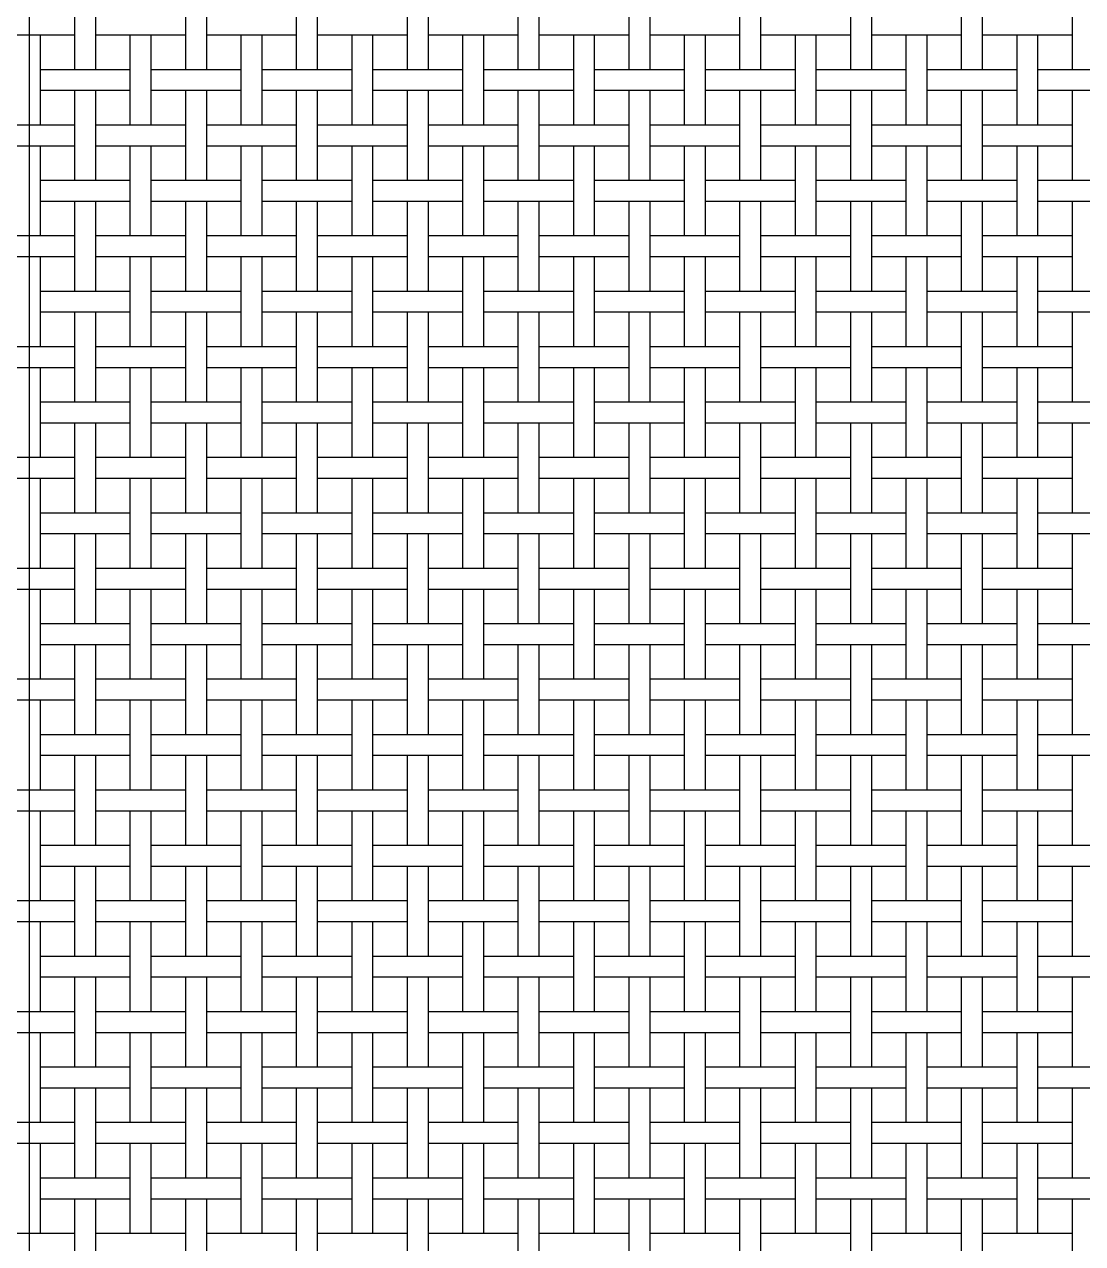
# Model space of a CAD drawing. Extents: x 0.5 to 85.8, y 0 to 73.
# Drawn here: x 33.89 to 39.96, y 37.45 to 44.44 of the extents above; entities that cross this region are included whole.
import ezdxf

# ---------------------------------------------------------------- set-up
doc = ezdxf.new("R2010")
doc.units = 0
doc.linetypes.add('CENTER', pattern=[50.8, 31.75, -6.35, 6.35, -6.35])
doc.layers.get('0').update_dxf_attribs({"linetype": 'CONTINUOUS'})
doc.layers.add('CENTER', color=1, linetype='CENTER')

msp = doc.modelspace()

# ---------------------------------------------------------------- linework, layer by layer
at = {"color": 7, "linetype": 'CONTINUOUS'}
for p, q in [((34.1822, 44.6953), (34.1822, 44.1803)), ((34.3022, 44.6953), (34.3022, 44.1803)), ((34.8172, 44.6953), (34.8172, 44.1803)), ((34.9372, 44.6953), (34.9372, 44.1803)), ((35.4522, 44.6953), (35.4522, 44.1803)), ((35.5722, 44.6953), (35.5722, 44.1803)), ((36.0872, 44.6953), (36.0872, 44.1803)), ((36.2072, 44.6953), (36.2072, 44.1803)), ((36.7222, 44.6953), (36.7222, 44.1803)), ((36.8422, 44.6953), (36.8422, 44.1803)), ((37.3572, 44.6953), (37.3572, 44.1803)), ((37.4772, 44.6953), (37.4772, 44.1803)), ((37.9922, 44.6953), (37.9922, 44.1803)), ((38.1122, 44.6953), (38.1122, 44.1803)), ((38.6272, 44.6953), (38.6272, 44.1803)), ((38.7472, 44.6953), (38.7472, 44.1803)), ((39.2622, 44.6953), (39.2622, 44.1803)), ((39.3822, 44.6953), (39.3822, 44.1803)), ((39.8972, 44.6953), (39.8972, 44.1803)), ((33.6672, 44.3778), (34.1822, 44.3778)), ((33.9847, 44.3778), (33.9847, 43.8628)), ((34.3022, 44.3778), (34.8172, 44.3778)), ((34.4997, 44.3778), (34.4997, 43.8628)), ((34.6197, 44.3778), (34.6197, 43.8628)), ((34.9372, 44.3778), (35.4522, 44.3778)), ((35.1347, 44.3778), (35.1347, 43.8628)), ((35.2547, 44.3778), (35.2547, 43.8628)), ((35.5722, 44.3778), (36.0872, 44.3778)), ((35.7697, 44.3778), (35.7697, 43.8628)), ((35.8897, 44.3778), (35.8897, 43.8628)), ((36.2072, 44.3778), (36.7222, 44.3778)), ((36.4047, 44.3778), (36.4047, 43.8628)), ((36.5247, 44.3778), (36.5247, 43.8628)), ((36.8422, 44.3778), (37.3572, 44.3778)), ((37.0397, 44.3778), (37.0397, 43.8628)), ((37.1597, 44.3778), (37.1597, 43.8628)), ((37.4772, 44.3778), (37.9922, 44.3778)), ((37.6747, 44.3778), (37.6747, 43.8628)), ((37.7947, 44.3778), (37.7947, 43.8628)), ((38.1122, 44.3778), (38.6272, 44.3778)), ((38.3097, 44.3778), (38.3097, 43.8628)), ((38.4297, 44.3778), (38.4297, 43.8628)), ((38.7472, 44.3778), (39.2622, 44.3778)), ((38.9447, 44.3778), (38.9447, 43.8628)), ((39.0647, 44.3778), (39.0647, 43.8628)), ((39.3822, 44.3778), (39.8972, 44.3778)), ((39.5797, 44.3778), (39.5797, 43.8628)), ((39.6997, 44.3778), (39.6997, 43.8628)), ((33.9847, 44.1803), (34.4997, 44.1803)), ((34.6197, 44.1803), (35.1347, 44.1803)), ((35.2547, 44.1803), (35.7697, 44.1803)), ((35.8897, 44.1803), (36.4047, 44.1803)), ((36.5247, 44.1803), (37.0397, 44.1803)), ((37.1597, 44.1803), (37.6747, 44.1803)), ((37.7947, 44.1803), (38.3097, 44.1803)), ((38.4297, 44.1803), (38.9447, 44.1803)), ((39.0647, 44.1803), (39.5797, 44.1803)), ((39.6997, 44.1803), (40.2147, 44.1803)), ((33.9847, 44.0603), (34.4997, 44.0603)), ((34.1822, 44.0603), (34.1822, 43.5453)), ((34.3022, 44.0603), (34.3022, 43.5453)), ((34.6197, 44.0603), (35.1347, 44.0603)), ((34.8172, 44.0603), (34.8172, 43.5453)), ((34.9372, 44.0603), (34.9372, 43.5453)), ((35.2547, 44.0603), (35.7697, 44.0603)), ((35.4522, 44.0603), (35.4522, 43.5453)), ((35.5722, 44.0603), (35.5722, 43.5453)), ((35.8897, 44.0603), (36.4047, 44.0603)), ((36.0872, 44.0603), (36.0872, 43.5453)), ((36.2072, 44.0603), (36.2072, 43.5453)), ((36.5247, 44.0603), (37.0397, 44.0603)), ((36.7222, 44.0603), (36.7222, 43.5453)), ((36.8422, 44.0603), (36.8422, 43.5453)), ((37.1597, 44.0603), (37.6747, 44.0603)), ((37.3572, 44.0603), (37.3572, 43.5453)), ((37.4772, 44.0603), (37.4772, 43.5453)), ((37.7947, 44.0603), (38.3097, 44.0603)), ((37.9922, 44.0603), (37.9922, 43.5453)), ((38.1122, 44.0603), (38.1122, 43.5453)), ((38.4297, 44.0603), (38.9447, 44.0603)), ((38.6272, 44.0603), (38.6272, 43.5453)), ((38.7472, 44.0603), (38.7472, 43.5453)), ((39.0647, 44.0603), (39.5797, 44.0603)), ((39.2622, 44.0603), (39.2622, 43.5453)), ((39.3822, 44.0603), (39.3822, 43.5453)), ((39.6997, 44.0603), (40.2147, 44.0603)), ((39.8972, 44.0603), (39.8972, 43.5453)), ((33.6672, 43.8628), (34.1822, 43.8628)), ((34.3022, 43.8628), (34.8172, 43.8628)), ((34.9372, 43.8628), (35.4522, 43.8628)), ((35.5722, 43.8628), (36.0872, 43.8628)), ((36.2072, 43.8628), (36.7222, 43.8628)), ((36.8422, 43.8628), (37.3572, 43.8628)), ((37.4772, 43.8628), (37.9922, 43.8628)), ((38.1122, 43.8628), (38.6272, 43.8628)), ((38.7472, 43.8628), (39.2622, 43.8628)), ((39.3822, 43.8628), (39.8972, 43.8628)), ((33.6672, 43.7428), (34.1822, 43.7428)), ((33.9847, 43.7428), (33.9847, 43.2278)), ((34.3022, 43.7428), (34.8172, 43.7428)), ((34.4997, 43.7428), (34.4997, 43.2278)), ((34.6197, 43.7428), (34.6197, 43.2278)), ((34.9372, 43.7428), (35.4522, 43.7428)), ((35.1347, 43.7428), (35.1347, 43.2278)), ((35.2547, 43.7428), (35.2547, 43.2278)), ((35.5722, 43.7428), (36.0872, 43.7428)), ((35.7697, 43.7428), (35.7697, 43.2278)), ((35.8897, 43.7428), (35.8897, 43.2278)), ((36.2072, 43.7428), (36.7222, 43.7428)), ((36.4047, 43.7428), (36.4047, 43.2278)), ((36.5247, 43.7428), (36.5247, 43.2278)), ((36.8422, 43.7428), (37.3572, 43.7428)), ((37.0397, 43.7428), (37.0397, 43.2278)), ((37.1597, 43.7428), (37.1597, 43.2278)), ((37.4772, 43.7428), (37.9922, 43.7428)), ((37.6747, 43.7428), (37.6747, 43.2278)), ((37.7947, 43.7428), (37.7947, 43.2278)), ((38.1122, 43.7428), (38.6272, 43.7428)), ((38.3097, 43.7428), (38.3097, 43.2278)), ((38.4297, 43.7428), (38.4297, 43.2278)), ((38.7472, 43.7428), (39.2622, 43.7428)), ((38.9447, 43.7428), (38.9447, 43.2278)), ((39.0647, 43.7428), (39.0647, 43.2278)), ((39.3822, 43.7428), (39.8972, 43.7428)), ((39.5797, 43.7428), (39.5797, 43.2278)), ((39.6997, 43.7428), (39.6997, 43.2278)), ((33.9847, 43.5453), (34.4997, 43.5453)), ((34.6197, 43.5453), (35.1347, 43.5453)), ((35.2547, 43.5453), (35.7697, 43.5453)), ((35.8897, 43.5453), (36.4047, 43.5453)), ((36.5247, 43.5453), (37.0397, 43.5453)), ((37.1597, 43.5453), (37.6747, 43.5453)), ((37.7947, 43.5453), (38.3097, 43.5453)), ((38.4297, 43.5453), (38.9447, 43.5453)), ((39.0647, 43.5453), (39.5797, 43.5453)), ((39.6997, 43.5453), (40.2147, 43.5453)), ((33.9847, 43.4253), (34.4997, 43.4253)), ((34.1822, 43.4253), (34.1822, 42.9103)), ((34.3022, 43.4253), (34.3022, 42.9103)), ((34.6197, 43.4253), (35.1347, 43.4253)), ((34.8172, 43.4253), (34.8172, 42.9103)), ((34.9372, 43.4253), (34.9372, 42.9103)), ((35.2547, 43.4253), (35.7697, 43.4253)), ((35.4522, 43.4253), (35.4522, 42.9103)), ((35.5722, 43.4253), (35.5722, 42.9103)), ((35.8897, 43.4253), (36.4047, 43.4253)), ((36.0872, 43.4253), (36.0872, 42.9103)), ((36.2072, 43.4253), (36.2072, 42.9103)), ((36.5247, 43.4253), (37.0397, 43.4253)), ((36.7222, 43.4253), (36.7222, 42.9103)), ((36.8422, 43.4253), (36.8422, 42.9103)), ((37.1597, 43.4253), (37.6747, 43.4253)), ((37.3572, 43.4253), (37.3572, 42.9103)), ((37.4772, 43.4253), (37.4772, 42.9103)), ((37.7947, 43.4253), (38.3097, 43.4253)), ((37.9922, 43.4253), (37.9922, 42.9103)), ((38.1122, 43.4253), (38.1122, 42.9103)), ((38.4297, 43.4253), (38.9447, 43.4253)), ((38.6272, 43.4253), (38.6272, 42.9103)), ((38.7472, 43.4253), (38.7472, 42.9103)), ((39.0647, 43.4253), (39.5797, 43.4253)), ((39.2622, 43.4253), (39.2622, 42.9103)), ((39.3822, 43.4253), (39.3822, 42.9103)), ((39.6997, 43.4253), (40.2147, 43.4253)), ((39.8972, 43.4253), (39.8972, 42.9103)), ((33.6672, 43.2278), (34.1822, 43.2278)), ((34.3022, 43.2278), (34.8172, 43.2278)), ((34.9372, 43.2278), (35.4522, 43.2278)), ((35.5722, 43.2278), (36.0872, 43.2278)), ((36.2072, 43.2278), (36.7222, 43.2278)), ((36.8422, 43.2278), (37.3572, 43.2278)), ((37.4772, 43.2278), (37.9922, 43.2278)), ((38.1122, 43.2278), (38.6272, 43.2278)), ((38.7472, 43.2278), (39.2622, 43.2278)), ((39.3822, 43.2278), (39.8972, 43.2278)), ((33.6672, 43.1078), (34.1822, 43.1078)), ((33.9847, 43.1078), (33.9847, 42.5928)), ((34.3022, 43.1078), (34.8172, 43.1078)), ((34.4997, 43.1078), (34.4997, 42.5928)), ((34.6197, 43.1078), (34.6197, 42.5928)), ((34.9372, 43.1078), (35.4522, 43.1078)), ((35.1347, 43.1078), (35.1347, 42.5928)), ((35.2547, 43.1078), (35.2547, 42.5928)), ((35.5722, 43.1078), (36.0872, 43.1078)), ((35.7697, 43.1078), (35.7697, 42.5928)), ((35.8897, 43.1078), (35.8897, 42.5928)), ((36.2072, 43.1078), (36.7222, 43.1078)), ((36.4047, 43.1078), (36.4047, 42.5928)), ((36.5247, 43.1078), (36.5247, 42.5928)), ((36.8422, 43.1078), (37.3572, 43.1078)), ((37.0397, 43.1078), (37.0397, 42.5928)), ((37.1597, 43.1078), (37.1597, 42.5928)), ((37.4772, 43.1078), (37.9922, 43.1078)), ((37.6747, 43.1078), (37.6747, 42.5928)), ((37.7947, 43.1078), (37.7947, 42.5928)), ((38.1122, 43.1078), (38.6272, 43.1078)), ((38.3097, 43.1078), (38.3097, 42.5928)), ((38.4297, 43.1078), (38.4297, 42.5928)), ((38.7472, 43.1078), (39.2622, 43.1078)), ((38.9447, 43.1078), (38.9447, 42.5928)), ((39.0647, 43.1078), (39.0647, 42.5928)), ((39.3822, 43.1078), (39.8972, 43.1078)), ((39.5797, 43.1078), (39.5797, 42.5928)), ((39.6997, 43.1078), (39.6997, 42.5928)), ((33.9847, 42.9103), (34.4997, 42.9103)), ((34.6197, 42.9103), (35.1347, 42.9103)), ((35.2547, 42.9103), (35.7697, 42.9103)), ((35.8897, 42.9103), (36.4047, 42.9103)), ((36.5247, 42.9103), (37.0397, 42.9103)), ((37.1597, 42.9103), (37.6747, 42.9103)), ((37.7947, 42.9103), (38.3097, 42.9103)), ((38.4297, 42.9103), (38.9447, 42.9103)), ((39.0647, 42.9103), (39.5797, 42.9103)), ((39.6997, 42.9103), (40.2147, 42.9103)), ((33.9847, 42.7903), (34.4997, 42.7903)), ((34.1822, 42.7903), (34.1822, 42.2753)), ((34.3022, 42.7903), (34.3022, 42.2753)), ((34.6197, 42.7903), (35.1347, 42.7903)), ((34.8172, 42.7903), (34.8172, 42.2753)), ((34.9372, 42.7903), (34.9372, 42.2753)), ((35.2547, 42.7903), (35.7697, 42.7903)), ((35.4522, 42.7903), (35.4522, 42.2753)), ((35.5722, 42.7903), (35.5722, 42.2753)), ((35.8897, 42.7903), (36.4047, 42.7903)), ((36.0872, 42.7903), (36.0872, 42.2753)), ((36.2072, 42.7903), (36.2072, 42.2753)), ((36.5247, 42.7903), (37.0397, 42.7903)), ((36.7222, 42.7903), (36.7222, 42.2753)), ((36.8422, 42.7903), (36.8422, 42.2753)), ((37.1597, 42.7903), (37.6747, 42.7903)), ((37.3572, 42.7903), (37.3572, 42.2753)), ((37.4772, 42.7903), (37.4772, 42.2753)), ((37.7947, 42.7903), (38.3097, 42.7903)), ((37.9922, 42.7903), (37.9922, 42.2753)), ((38.1122, 42.7903), (38.1122, 42.2753)), ((38.4297, 42.7903), (38.9447, 42.7903)), ((38.6272, 42.7903), (38.6272, 42.2753)), ((38.7472, 42.7903), (38.7472, 42.2753)), ((39.0647, 42.7903), (39.5797, 42.7903)), ((39.2622, 42.7903), (39.2622, 42.2753)), ((39.3822, 42.7903), (39.3822, 42.2753)), ((39.6997, 42.7903), (40.2147, 42.7903)), ((39.8972, 42.7903), (39.8972, 42.2753)), ((33.6672, 42.5928), (34.1822, 42.5928)), ((34.3022, 42.5928), (34.8172, 42.5928)), ((34.9372, 42.5928), (35.4522, 42.5928)), ((35.5722, 42.5928), (36.0872, 42.5928)), ((36.2072, 42.5928), (36.7222, 42.5928)), ((36.8422, 42.5928), (37.3572, 42.5928)), ((37.4772, 42.5928), (37.9922, 42.5928)), ((38.1122, 42.5928), (38.6272, 42.5928)), ((38.7472, 42.5928), (39.2622, 42.5928)), ((39.3822, 42.5928), (39.8972, 42.5928)), ((33.6672, 42.4728), (34.1822, 42.4728)), ((33.9847, 42.4728), (33.9847, 41.9578)), ((34.3022, 42.4728), (34.8172, 42.4728)), ((34.4997, 42.4728), (34.4997, 41.9578)), ((34.6197, 42.4728), (34.6197, 41.9578)), ((34.9372, 42.4728), (35.4522, 42.4728)), ((35.1347, 42.4728), (35.1347, 41.9578)), ((35.2547, 42.4728), (35.2547, 41.9578)), ((35.5722, 42.4728), (36.0872, 42.4728)), ((35.7697, 42.4728), (35.7697, 41.9578)), ((35.8897, 42.4728), (35.8897, 41.9578)), ((36.2072, 42.4728), (36.7222, 42.4728)), ((36.4047, 42.4728), (36.4047, 41.9578)), ((36.5247, 42.4728), (36.5247, 41.9578)), ((36.8422, 42.4728), (37.3572, 42.4728)), ((37.0397, 42.4728), (37.0397, 41.9578)), ((37.1597, 42.4728), (37.1597, 41.9578)), ((37.4772, 42.4728), (37.9922, 42.4728)), ((37.6747, 42.4728), (37.6747, 41.9578)), ((37.7947, 42.4728), (37.7947, 41.9578)), ((38.1122, 42.4728), (38.6272, 42.4728)), ((38.3097, 42.4728), (38.3097, 41.9578)), ((38.4297, 42.4728), (38.4297, 41.9578)), ((38.7472, 42.4728), (39.2622, 42.4728)), ((38.9447, 42.4728), (38.9447, 41.9578)), ((39.0647, 42.4728), (39.0647, 41.9578)), ((39.3822, 42.4728), (39.8972, 42.4728)), ((39.5797, 42.4728), (39.5797, 41.9578)), ((39.6997, 42.4728), (39.6997, 41.9578)), ((33.9847, 42.2753), (34.4997, 42.2753)), ((34.6197, 42.2753), (35.1347, 42.2753)), ((35.2547, 42.2753), (35.7697, 42.2753)), ((35.8897, 42.2753), (36.4047, 42.2753)), ((36.5247, 42.2753), (37.0397, 42.2753)), ((37.1597, 42.2753), (37.6747, 42.2753)), ((37.7947, 42.2753), (38.3097, 42.2753)), ((38.4297, 42.2753), (38.9447, 42.2753)), ((39.0647, 42.2753), (39.5797, 42.2753)), ((39.6997, 42.2753), (40.2147, 42.2753)), ((33.9847, 42.1553), (34.4997, 42.1553)), ((34.1822, 42.1553), (34.1822, 41.6403)), ((34.3022, 42.1553), (34.3022, 41.6403)), ((34.6197, 42.1553), (35.1347, 42.1553)), ((34.8172, 42.1553), (34.8172, 41.6403)), ((34.9372, 42.1553), (34.9372, 41.6403)), ((35.2547, 42.1553), (35.7697, 42.1553)), ((35.4522, 42.1553), (35.4522, 41.6403)), ((35.5722, 42.1553), (35.5722, 41.6403)), ((35.8897, 42.1553), (36.4047, 42.1553)), ((36.0872, 42.1553), (36.0872, 41.6403)), ((36.2072, 42.1553), (36.2072, 41.6403)), ((36.5247, 42.1553), (37.0397, 42.1553)), ((36.7222, 42.1553), (36.7222, 41.6403)), ((36.8422, 42.1553), (36.8422, 41.6403)), ((37.1597, 42.1553), (37.6747, 42.1553)), ((37.3572, 42.1553), (37.3572, 41.6403)), ((37.4772, 42.1553), (37.4772, 41.6403)), ((37.7947, 42.1553), (38.3097, 42.1553)), ((37.9922, 42.1553), (37.9922, 41.6403)), ((38.1122, 42.1553), (38.1122, 41.6403)), ((38.4297, 42.1553), (38.9447, 42.1553)), ((38.6272, 42.1553), (38.6272, 41.6403)), ((38.7472, 42.1553), (38.7472, 41.6403)), ((39.0647, 42.1553), (39.5797, 42.1553)), ((39.2622, 42.1553), (39.2622, 41.6403)), ((39.3822, 42.1553), (39.3822, 41.6403)), ((39.6997, 42.1553), (40.2147, 42.1553)), ((39.8972, 42.1553), (39.8972, 41.6403)), ((33.6672, 41.9578), (34.1822, 41.9578)), ((34.3022, 41.9578), (34.8172, 41.9578)), ((34.9372, 41.9578), (35.4522, 41.9578)), ((35.5722, 41.9578), (36.0872, 41.9578)), ((36.2072, 41.9578), (36.7222, 41.9578)), ((36.8422, 41.9578), (37.3572, 41.9578)), ((37.4772, 41.9578), (37.9922, 41.9578)), ((38.1122, 41.9578), (38.6272, 41.9578)), ((38.7472, 41.9578), (39.2622, 41.9578)), ((39.3822, 41.9578), (39.8972, 41.9578)), ((33.6672, 41.8378), (34.1822, 41.8378)), ((33.9847, 41.8378), (33.9847, 41.3228)), ((34.3022, 41.8378), (34.8172, 41.8378)), ((34.4997, 41.8378), (34.4997, 41.3228)), ((34.6197, 41.8378), (34.6197, 41.3228)), ((34.9372, 41.8378), (35.4522, 41.8378)), ((35.1347, 41.8378), (35.1347, 41.3228)), ((35.2547, 41.8378), (35.2547, 41.3228)), ((35.5722, 41.8378), (36.0872, 41.8378)), ((35.7697, 41.8378), (35.7697, 41.3228)), ((35.8897, 41.8378), (35.8897, 41.3228)), ((36.2072, 41.8378), (36.7222, 41.8378)), ((36.4047, 41.8378), (36.4047, 41.3228)), ((36.5247, 41.8378), (36.5247, 41.3228)), ((36.8422, 41.8378), (37.3572, 41.8378)), ((37.0397, 41.8378), (37.0397, 41.3228)), ((37.1597, 41.8378), (37.1597, 41.3228)), ((37.4772, 41.8378), (37.9922, 41.8378)), ((37.6747, 41.8378), (37.6747, 41.3228)), ((37.7947, 41.8378), (37.7947, 41.3228)), ((38.1122, 41.8378), (38.6272, 41.8378)), ((38.3097, 41.8378), (38.3097, 41.3228)), ((38.4297, 41.8378), (38.4297, 41.3228)), ((38.7472, 41.8378), (39.2622, 41.8378)), ((38.9447, 41.8378), (38.9447, 41.3228)), ((39.0647, 41.8378), (39.0647, 41.3228)), ((39.3822, 41.8378), (39.8972, 41.8378)), ((39.5797, 41.8378), (39.5797, 41.3228)), ((39.6997, 41.8378), (39.6997, 41.3228)), ((33.9847, 41.6403), (34.4997, 41.6403)), ((34.6197, 41.6403), (35.1347, 41.6403)), ((35.2547, 41.6403), (35.7697, 41.6403)), ((35.8897, 41.6403), (36.4047, 41.6403)), ((36.5247, 41.6403), (37.0397, 41.6403)), ((37.1597, 41.6403), (37.6747, 41.6403)), ((37.7947, 41.6403), (38.3097, 41.6403)), ((38.4297, 41.6403), (38.9447, 41.6403)), ((39.0647, 41.6403), (39.5797, 41.6403)), ((39.6997, 41.6403), (40.2147, 41.6403)), ((33.9847, 41.5203), (34.4997, 41.5203)), ((34.1822, 41.5203), (34.1822, 41.0053)), ((34.3022, 41.5203), (34.3022, 41.0053)), ((34.6197, 41.5203), (35.1347, 41.5203)), ((34.8172, 41.5203), (34.8172, 41.0053)), ((34.9372, 41.5203), (34.9372, 41.0053)), ((35.2547, 41.5203), (35.7697, 41.5203)), ((35.4522, 41.5203), (35.4522, 41.0053)), ((35.5722, 41.5203), (35.5722, 41.0053)), ((35.8897, 41.5203), (36.4047, 41.5203)), ((36.0872, 41.5203), (36.0872, 41.0053)), ((36.2072, 41.5203), (36.2072, 41.0053)), ((36.5247, 41.5203), (37.0397, 41.5203)), ((36.7222, 41.5203), (36.7222, 41.0053)), ((36.8422, 41.5203), (36.8422, 41.0053)), ((37.1597, 41.5203), (37.6747, 41.5203)), ((37.3572, 41.5203), (37.3572, 41.0053)), ((37.4772, 41.5203), (37.4772, 41.0053)), ((37.7947, 41.5203), (38.3097, 41.5203)), ((37.9922, 41.5203), (37.9922, 41.0053)), ((38.1122, 41.5203), (38.1122, 41.0053)), ((38.4297, 41.5203), (38.9447, 41.5203)), ((38.6272, 41.5203), (38.6272, 41.0053)), ((38.7472, 41.5203), (38.7472, 41.0053)), ((39.0647, 41.5203), (39.5797, 41.5203)), ((39.2622, 41.5203), (39.2622, 41.0053)), ((39.3822, 41.5203), (39.3822, 41.0053)), ((39.6997, 41.5203), (40.2147, 41.5203)), ((39.8972, 41.5203), (39.8972, 41.0053)), ((33.6672, 41.3228), (34.1822, 41.3228)), ((34.3022, 41.3228), (34.8172, 41.3228)), ((34.9372, 41.3228), (35.4522, 41.3228)), ((35.5722, 41.3228), (36.0872, 41.3228)), ((36.2072, 41.3228), (36.7222, 41.3228)), ((36.8422, 41.3228), (37.3572, 41.3228)), ((37.4772, 41.3228), (37.9922, 41.3228)), ((38.1122, 41.3228), (38.6272, 41.3228)), ((38.7472, 41.3228), (39.2622, 41.3228)), ((39.3822, 41.3228), (39.8972, 41.3228)), ((33.6672, 41.2028), (34.1822, 41.2028)), ((33.9847, 41.2028), (33.9847, 40.6878)), ((34.3022, 41.2028), (34.8172, 41.2028)), ((34.4997, 41.2028), (34.4997, 40.6878)), ((34.6197, 41.2028), (34.6197, 40.6878)), ((34.9372, 41.2028), (35.4522, 41.2028)), ((35.1347, 41.2028), (35.1347, 40.6878)), ((35.2547, 41.2028), (35.2547, 40.6878)), ((35.5722, 41.2028), (36.0872, 41.2028)), ((35.7697, 41.2028), (35.7697, 40.6878)), ((35.8897, 41.2028), (35.8897, 40.6878)), ((36.2072, 41.2028), (36.7222, 41.2028)), ((36.4047, 41.2028), (36.4047, 40.6878)), ((36.5247, 41.2028), (36.5247, 40.6878)), ((36.8422, 41.2028), (37.3572, 41.2028)), ((37.0397, 41.2028), (37.0397, 40.6878)), ((37.1597, 41.2028), (37.1597, 40.6878)), ((37.4772, 41.2028), (37.9922, 41.2028)), ((37.6747, 41.2028), (37.6747, 40.6878)), ((37.7947, 41.2028), (37.7947, 40.6878)), ((38.1122, 41.2028), (38.6272, 41.2028)), ((38.3097, 41.2028), (38.3097, 40.6878)), ((38.4297, 41.2028), (38.4297, 40.6878)), ((38.7472, 41.2028), (39.2622, 41.2028)), ((38.9447, 41.2028), (38.9447, 40.6878)), ((39.0647, 41.2028), (39.0647, 40.6878)), ((39.3822, 41.2028), (39.8972, 41.2028)), ((39.5797, 41.2028), (39.5797, 40.6878)), ((39.6997, 41.2028), (39.6997, 40.6878)), ((33.9847, 41.0053), (34.4997, 41.0053)), ((34.6197, 41.0053), (35.1347, 41.0053)), ((35.2547, 41.0053), (35.7697, 41.0053)), ((35.8897, 41.0053), (36.4047, 41.0053)), ((36.5247, 41.0053), (37.0397, 41.0053)), ((37.1597, 41.0053), (37.6747, 41.0053)), ((37.7947, 41.0053), (38.3097, 41.0053)), ((38.4297, 41.0053), (38.9447, 41.0053)), ((39.0647, 41.0053), (39.5797, 41.0053)), ((39.6997, 41.0053), (40.2147, 41.0053)), ((33.9847, 40.8853), (34.4997, 40.8853)), ((34.1822, 40.8853), (34.1822, 40.3703)), ((34.3022, 40.8853), (34.3022, 40.3703)), ((34.6197, 40.8853), (35.1347, 40.8853)), ((34.8172, 40.8853), (34.8172, 40.3703)), ((34.9372, 40.8853), (34.9372, 40.3703)), ((35.2547, 40.8853), (35.7697, 40.8853)), ((35.4522, 40.8853), (35.4522, 40.3703)), ((35.5722, 40.8853), (35.5722, 40.3703)), ((35.8897, 40.8853), (36.4047, 40.8853)), ((36.0872, 40.8853), (36.0872, 40.3703)), ((36.2072, 40.8853), (36.2072, 40.3703)), ((36.5247, 40.8853), (37.0397, 40.8853)), ((36.7222, 40.8853), (36.7222, 40.3703)), ((36.8422, 40.8853), (36.8422, 40.3703)), ((37.1597, 40.8853), (37.6747, 40.8853)), ((37.3572, 40.8853), (37.3572, 40.3703)), ((37.4772, 40.8853), (37.4772, 40.3703)), ((37.7947, 40.8853), (38.3097, 40.8853)), ((37.9922, 40.8853), (37.9922, 40.3703)), ((38.1122, 40.8853), (38.1122, 40.3703)), ((38.4297, 40.8853), (38.9447, 40.8853)), ((38.6272, 40.8853), (38.6272, 40.3703)), ((38.7472, 40.8853), (38.7472, 40.3703)), ((39.0647, 40.8853), (39.5797, 40.8853)), ((39.2622, 40.8853), (39.2622, 40.3703)), ((39.3822, 40.8853), (39.3822, 40.3703)), ((39.6997, 40.8853), (40.2147, 40.8853)), ((39.8972, 40.8853), (39.8972, 40.3703)), ((33.6672, 40.6878), (34.1822, 40.6878)), ((34.3022, 40.6878), (34.8172, 40.6878)), ((34.9372, 40.6878), (35.4522, 40.6878)), ((35.5722, 40.6878), (36.0872, 40.6878)), ((36.2072, 40.6878), (36.7222, 40.6878)), ((36.8422, 40.6878), (37.3572, 40.6878)), ((37.4772, 40.6878), (37.9922, 40.6878)), ((38.1122, 40.6878), (38.6272, 40.6878)), ((38.7472, 40.6878), (39.2622, 40.6878)), ((39.3822, 40.6878), (39.8972, 40.6878)), ((33.6672, 40.5678), (34.1822, 40.5678)), ((33.9847, 40.5678), (33.9847, 40.0528)), ((34.3022, 40.5678), (34.8172, 40.5678)), ((34.4997, 40.5678), (34.4997, 40.0528)), ((34.6197, 40.5678), (34.6197, 40.0528)), ((34.9372, 40.5678), (35.4522, 40.5678)), ((35.1347, 40.5678), (35.1347, 40.0528)), ((35.2547, 40.5678), (35.2547, 40.0528)), ((35.5722, 40.5678), (36.0872, 40.5678)), ((35.7697, 40.5678), (35.7697, 40.0528)), ((35.8897, 40.5678), (35.8897, 40.0528)), ((36.2072, 40.5678), (36.7222, 40.5678)), ((36.4047, 40.5678), (36.4047, 40.0528)), ((36.5247, 40.5678), (36.5247, 40.0528)), ((36.8422, 40.5678), (37.3572, 40.5678)), ((37.0397, 40.5678), (37.0397, 40.0528)), ((37.1597, 40.5678), (37.1597, 40.0528)), ((37.4772, 40.5678), (37.9922, 40.5678)), ((37.6747, 40.5678), (37.6747, 40.0528)), ((37.7947, 40.5678), (37.7947, 40.0528)), ((38.1122, 40.5678), (38.6272, 40.5678)), ((38.3097, 40.5678), (38.3097, 40.0528)), ((38.4297, 40.5678), (38.4297, 40.0528)), ((38.7472, 40.5678), (39.2622, 40.5678)), ((38.9447, 40.5678), (38.9447, 40.0528)), ((39.0647, 40.5678), (39.0647, 40.0528)), ((39.3822, 40.5678), (39.8972, 40.5678)), ((39.5797, 40.5678), (39.5797, 40.0528)), ((39.6997, 40.5678), (39.6997, 40.0528)), ((33.9847, 40.3703), (34.4997, 40.3703)), ((34.6197, 40.3703), (35.1347, 40.3703)), ((35.2547, 40.3703), (35.7697, 40.3703)), ((35.8897, 40.3703), (36.4047, 40.3703)), ((36.5247, 40.3703), (37.0397, 40.3703)), ((37.1597, 40.3703), (37.6747, 40.3703)), ((37.7947, 40.3703), (38.3097, 40.3703)), ((38.4297, 40.3703), (38.9447, 40.3703)), ((39.0647, 40.3703), (39.5797, 40.3703)), ((39.6997, 40.3703), (40.2147, 40.3703)), ((33.9847, 40.2503), (34.4997, 40.2503)), ((34.1822, 40.2503), (34.1822, 39.7353)), ((34.3022, 40.2503), (34.3022, 39.7353)), ((34.6197, 40.2503), (35.1347, 40.2503)), ((34.8172, 40.2503), (34.8172, 39.7353)), ((34.9372, 40.2503), (34.9372, 39.7353)), ((35.2547, 40.2503), (35.7697, 40.2503)), ((35.4522, 40.2503), (35.4522, 39.7353)), ((35.5722, 40.2503), (35.5722, 39.7353)), ((35.8897, 40.2503), (36.4047, 40.2503)), ((36.0872, 40.2503), (36.0872, 39.7353)), ((36.2072, 40.2503), (36.2072, 39.7353)), ((36.5247, 40.2503), (37.0397, 40.2503)), ((36.7222, 40.2503), (36.7222, 39.7353)), ((36.8422, 40.2503), (36.8422, 39.7353)), ((37.1597, 40.2503), (37.6747, 40.2503)), ((37.3572, 40.2503), (37.3572, 39.7353)), ((37.4772, 40.2503), (37.4772, 39.7353)), ((37.7947, 40.2503), (38.3097, 40.2503)), ((37.9922, 40.2503), (37.9922, 39.7353)), ((38.1122, 40.2503), (38.1122, 39.7353)), ((38.4297, 40.2503), (38.9447, 40.2503)), ((38.6272, 40.2503), (38.6272, 39.7353)), ((38.7472, 40.2503), (38.7472, 39.7353)), ((39.0647, 40.2503), (39.5797, 40.2503)), ((39.2622, 40.2503), (39.2622, 39.7353)), ((39.3822, 40.2503), (39.3822, 39.7353)), ((39.6997, 40.2503), (40.2147, 40.2503)), ((39.8972, 40.2503), (39.8972, 39.7353)), ((33.6672, 40.0528), (34.1822, 40.0528)), ((34.3022, 40.0528), (34.8172, 40.0528)), ((34.9372, 40.0528), (35.4522, 40.0528)), ((35.5722, 40.0528), (36.0872, 40.0528)), ((36.2072, 40.0528), (36.7222, 40.0528)), ((36.8422, 40.0528), (37.3572, 40.0528)), ((37.4772, 40.0528), (37.9922, 40.0528)), ((38.1122, 40.0528), (38.6272, 40.0528)), ((38.7472, 40.0528), (39.2622, 40.0528)), ((39.3822, 40.0528), (39.8972, 40.0528)), ((33.6672, 39.9328), (34.1822, 39.9328)), ((33.9847, 39.9328), (33.9847, 39.4178)), ((34.3022, 39.9328), (34.8172, 39.9328)), ((34.4997, 39.9328), (34.4997, 39.4178)), ((34.6197, 39.9328), (34.6197, 39.4178)), ((34.9372, 39.9328), (35.4522, 39.9328)), ((35.1347, 39.9328), (35.1347, 39.4178)), ((35.2547, 39.9328), (35.2547, 39.4178)), ((35.5722, 39.9328), (36.0872, 39.9328)), ((35.7697, 39.9328), (35.7697, 39.4178)), ((35.8897, 39.9328), (35.8897, 39.4178)), ((36.2072, 39.9328), (36.7222, 39.9328)), ((36.4047, 39.9328), (36.4047, 39.4178)), ((36.5247, 39.9328), (36.5247, 39.4178)), ((36.8422, 39.9328), (37.3572, 39.9328)), ((37.0397, 39.9328), (37.0397, 39.4178)), ((37.1597, 39.9328), (37.1597, 39.4178)), ((37.4772, 39.9328), (37.9922, 39.9328)), ((37.6747, 39.9328), (37.6747, 39.4178)), ((37.7947, 39.9328), (37.7947, 39.4178)), ((38.1122, 39.9328), (38.6272, 39.9328)), ((38.3097, 39.9328), (38.3097, 39.4178)), ((38.4297, 39.9328), (38.4297, 39.4178)), ((38.7472, 39.9328), (39.2622, 39.9328)), ((38.9447, 39.9328), (38.9447, 39.4178)), ((39.0647, 39.9328), (39.0647, 39.4178)), ((39.3822, 39.9328), (39.8972, 39.9328)), ((39.5797, 39.9328), (39.5797, 39.4178)), ((39.6997, 39.9328), (39.6997, 39.4178)), ((33.9847, 39.7353), (34.4997, 39.7353)), ((34.6197, 39.7353), (35.1347, 39.7353)), ((35.2547, 39.7353), (35.7697, 39.7353)), ((35.8897, 39.7353), (36.4047, 39.7353)), ((36.5247, 39.7353), (37.0397, 39.7353)), ((37.1597, 39.7353), (37.6747, 39.7353)), ((37.7947, 39.7353), (38.3097, 39.7353)), ((38.4297, 39.7353), (38.9447, 39.7353)), ((39.0647, 39.7353), (39.5797, 39.7353)), ((39.6997, 39.7353), (40.2147, 39.7353)), ((33.9847, 39.6153), (34.4997, 39.6153)), ((34.1822, 39.6153), (34.1822, 39.1003)), ((34.3022, 39.6153), (34.3022, 39.1003)), ((34.6197, 39.6153), (35.1347, 39.6153)), ((34.8172, 39.6153), (34.8172, 39.1003)), ((34.9372, 39.6153), (34.9372, 39.1003)), ((35.2547, 39.6153), (35.7697, 39.6153)), ((35.4522, 39.6153), (35.4522, 39.1003)), ((35.5722, 39.6153), (35.5722, 39.1003)), ((35.8897, 39.6153), (36.4047, 39.6153)), ((36.0872, 39.6153), (36.0872, 39.1003)), ((36.2072, 39.6153), (36.2072, 39.1003)), ((36.5247, 39.6153), (37.0397, 39.6153)), ((36.7222, 39.6153), (36.7222, 39.1003)), ((36.8422, 39.6153), (36.8422, 39.1003)), ((37.1597, 39.6153), (37.6747, 39.6153)), ((37.3572, 39.6153), (37.3572, 39.1003)), ((37.4772, 39.6153), (37.4772, 39.1003)), ((37.7947, 39.6153), (38.3097, 39.6153)), ((37.9922, 39.6153), (37.9922, 39.1003)), ((38.1122, 39.6153), (38.1122, 39.1003)), ((38.4297, 39.6153), (38.9447, 39.6153)), ((38.6272, 39.6153), (38.6272, 39.1003)), ((38.7472, 39.6153), (38.7472, 39.1003)), ((39.0647, 39.6153), (39.5797, 39.6153)), ((39.2622, 39.6153), (39.2622, 39.1003)), ((39.3822, 39.6153), (39.3822, 39.1003)), ((39.6997, 39.6153), (40.2147, 39.6153)), ((39.8972, 39.6153), (39.8972, 39.1003)), ((33.6672, 39.4178), (34.1822, 39.4178)), ((34.3022, 39.4178), (34.8172, 39.4178)), ((34.9372, 39.4178), (35.4522, 39.4178)), ((35.5722, 39.4178), (36.0872, 39.4178)), ((36.2072, 39.4178), (36.7222, 39.4178)), ((36.8422, 39.4178), (37.3572, 39.4178)), ((37.4772, 39.4178), (37.9922, 39.4178)), ((38.1122, 39.4178), (38.6272, 39.4178)), ((38.7472, 39.4178), (39.2622, 39.4178)), ((39.3822, 39.4178), (39.8972, 39.4178)), ((33.6672, 39.2978), (34.1822, 39.2978)), ((33.9847, 39.2978), (33.9847, 38.7828)), ((34.3022, 39.2978), (34.8172, 39.2978)), ((34.4997, 39.2978), (34.4997, 38.7828)), ((34.6197, 39.2978), (34.6197, 38.7828)), ((34.9372, 39.2978), (35.4522, 39.2978)), ((35.1347, 39.2978), (35.1347, 38.7828)), ((35.2547, 39.2978), (35.2547, 38.7828)), ((35.5722, 39.2978), (36.0872, 39.2978)), ((35.7697, 39.2978), (35.7697, 38.7828)), ((35.8897, 39.2978), (35.8897, 38.7828)), ((36.2072, 39.2978), (36.7222, 39.2978)), ((36.4047, 39.2978), (36.4047, 38.7828)), ((36.5247, 39.2978), (36.5247, 38.7828)), ((36.8422, 39.2978), (37.3572, 39.2978)), ((37.0397, 39.2978), (37.0397, 38.7828)), ((37.1597, 39.2978), (37.1597, 38.7828)), ((37.4772, 39.2978), (37.9922, 39.2978)), ((37.6747, 39.2978), (37.6747, 38.7828)), ((37.7947, 39.2978), (37.7947, 38.7828)), ((38.1122, 39.2978), (38.6272, 39.2978)), ((38.3097, 39.2978), (38.3097, 38.7828)), ((38.4297, 39.2978), (38.4297, 38.7828)), ((38.7472, 39.2978), (39.2622, 39.2978)), ((38.9447, 39.2978), (38.9447, 38.7828)), ((39.0647, 39.2978), (39.0647, 38.7828)), ((39.3822, 39.2978), (39.8972, 39.2978)), ((39.5797, 39.2978), (39.5797, 38.7828)), ((39.6997, 39.2978), (39.6997, 38.7828)), ((33.9847, 39.1003), (34.4997, 39.1003)), ((34.6197, 39.1003), (35.1347, 39.1003)), ((35.2547, 39.1003), (35.7697, 39.1003)), ((35.8897, 39.1003), (36.4047, 39.1003)), ((36.5247, 39.1003), (37.0397, 39.1003)), ((37.1597, 39.1003), (37.6747, 39.1003)), ((37.7947, 39.1003), (38.3097, 39.1003)), ((38.4297, 39.1003), (38.9447, 39.1003)), ((39.0647, 39.1003), (39.5797, 39.1003)), ((39.6997, 39.1003), (40.2147, 39.1003)), ((33.9847, 38.9803), (34.4997, 38.9803)), ((34.1822, 38.9803), (34.1822, 38.4653)), ((34.3022, 38.9803), (34.3022, 38.4653)), ((34.6197, 38.9803), (35.1347, 38.9803)), ((34.8172, 38.9803), (34.8172, 38.4653)), ((34.9372, 38.9803), (34.9372, 38.4653)), ((35.2547, 38.9803), (35.7697, 38.9803)), ((35.4522, 38.9803), (35.4522, 38.4653)), ((35.5722, 38.9803), (35.5722, 38.4653)), ((35.8897, 38.9803), (36.4047, 38.9803)), ((36.0872, 38.9803), (36.0872, 38.4653)), ((36.2072, 38.9803), (36.2072, 38.4653)), ((36.5247, 38.9803), (37.0397, 38.9803)), ((36.7222, 38.9803), (36.7222, 38.4653)), ((36.8422, 38.9803), (36.8422, 38.4653)), ((37.1597, 38.9803), (37.6747, 38.9803)), ((37.3572, 38.9803), (37.3572, 38.4653)), ((37.4772, 38.9803), (37.4772, 38.4653)), ((37.7947, 38.9803), (38.3097, 38.9803)), ((37.9922, 38.9803), (37.9922, 38.4653)), ((38.1122, 38.9803), (38.1122, 38.4653)), ((38.4297, 38.9803), (38.9447, 38.9803)), ((38.6272, 38.9803), (38.6272, 38.4653)), ((38.7472, 38.9803), (38.7472, 38.4653)), ((39.0647, 38.9803), (39.5797, 38.9803)), ((39.2622, 38.9803), (39.2622, 38.4653)), ((39.3822, 38.9803), (39.3822, 38.4653)), ((39.6997, 38.9803), (40.2147, 38.9803)), ((39.8972, 38.9803), (39.8972, 38.4653)), ((33.6672, 38.7828), (34.1822, 38.7828)), ((34.3022, 38.7828), (34.8172, 38.7828)), ((34.9372, 38.7828), (35.4522, 38.7828)), ((35.5722, 38.7828), (36.0872, 38.7828)), ((36.2072, 38.7828), (36.7222, 38.7828)), ((36.8422, 38.7828), (37.3572, 38.7828)), ((37.4772, 38.7828), (37.9922, 38.7828)), ((38.1122, 38.7828), (38.6272, 38.7828)), ((38.7472, 38.7828), (39.2622, 38.7828)), ((39.3822, 38.7828), (39.8972, 38.7828)), ((33.6672, 38.6628), (34.1822, 38.6628)), ((33.9847, 38.6628), (33.9847, 38.1478)), ((34.3022, 38.6628), (34.8172, 38.6628)), ((34.4997, 38.6628), (34.4997, 38.1478)), ((34.6197, 38.6628), (34.6197, 38.1478)), ((34.9372, 38.6628), (35.4522, 38.6628)), ((35.1347, 38.6628), (35.1347, 38.1478)), ((35.2547, 38.6628), (35.2547, 38.1478)), ((35.5722, 38.6628), (36.0872, 38.6628)), ((35.7697, 38.6628), (35.7697, 38.1478)), ((35.8897, 38.6628), (35.8897, 38.1478)), ((36.2072, 38.6628), (36.7222, 38.6628)), ((36.4047, 38.6628), (36.4047, 38.1478)), ((36.5247, 38.6628), (36.5247, 38.1478)), ((36.8422, 38.6628), (37.3572, 38.6628)), ((37.0397, 38.6628), (37.0397, 38.1478)), ((37.1597, 38.6628), (37.1597, 38.1478)), ((37.4772, 38.6628), (37.9922, 38.6628)), ((37.6747, 38.6628), (37.6747, 38.1478)), ((37.7947, 38.6628), (37.7947, 38.1478)), ((38.1122, 38.6628), (38.6272, 38.6628)), ((38.3097, 38.6628), (38.3097, 38.1478)), ((38.4297, 38.6628), (38.4297, 38.1478)), ((38.7472, 38.6628), (39.2622, 38.6628)), ((38.9447, 38.6628), (38.9447, 38.1478)), ((39.0647, 38.6628), (39.0647, 38.1478)), ((39.3822, 38.6628), (39.8972, 38.6628)), ((39.5797, 38.6628), (39.5797, 38.1478)), ((39.6997, 38.6628), (39.6997, 38.1478)), ((33.9847, 38.4653), (34.4997, 38.4653)), ((34.6197, 38.4653), (35.1347, 38.4653)), ((35.2547, 38.4653), (35.7697, 38.4653)), ((35.8897, 38.4653), (36.4047, 38.4653)), ((36.5247, 38.4653), (37.0397, 38.4653)), ((37.1597, 38.4653), (37.6747, 38.4653)), ((37.7947, 38.4653), (38.3097, 38.4653)), ((38.4297, 38.4653), (38.9447, 38.4653)), ((39.0647, 38.4653), (39.5797, 38.4653)), ((39.6997, 38.4653), (40.2147, 38.4653)), ((33.9847, 38.3453), (34.4997, 38.3453)), ((34.1822, 38.3453), (34.1822, 37.8303)), ((34.3022, 38.3453), (34.3022, 37.8303)), ((34.6197, 38.3453), (35.1347, 38.3453)), ((34.8172, 38.3453), (34.8172, 37.8303)), ((34.9372, 38.3453), (34.9372, 37.8303)), ((35.2547, 38.3453), (35.7697, 38.3453)), ((35.4522, 38.3453), (35.4522, 37.8303)), ((35.5722, 38.3453), (35.5722, 37.8303)), ((35.8897, 38.3453), (36.4047, 38.3453)), ((36.0872, 38.3453), (36.0872, 37.8303)), ((36.2072, 38.3453), (36.2072, 37.8303)), ((36.5247, 38.3453), (37.0397, 38.3453)), ((36.7222, 38.3453), (36.7222, 37.8303)), ((36.8422, 38.3453), (36.8422, 37.8303)), ((37.1597, 38.3453), (37.6747, 38.3453)), ((37.3572, 38.3453), (37.3572, 37.8303)), ((37.4772, 38.3453), (37.4772, 37.8303)), ((37.7947, 38.3453), (38.3097, 38.3453)), ((37.9922, 38.3453), (37.9922, 37.8303)), ((38.1122, 38.3453), (38.1122, 37.8303)), ((38.4297, 38.3453), (38.9447, 38.3453)), ((38.6272, 38.3453), (38.6272, 37.8303)), ((38.7472, 38.3453), (38.7472, 37.8303)), ((39.0647, 38.3453), (39.5797, 38.3453)), ((39.2622, 38.3453), (39.2622, 37.8303)), ((39.3822, 38.3453), (39.3822, 37.8303)), ((39.6997, 38.3453), (40.2147, 38.3453)), ((39.8972, 38.3453), (39.8972, 37.8303)), ((33.6672, 38.1478), (34.1822, 38.1478)), ((34.3022, 38.1478), (34.8172, 38.1478)), ((34.9372, 38.1478), (35.4522, 38.1478)), ((35.5722, 38.1478), (36.0872, 38.1478)), ((36.2072, 38.1478), (36.7222, 38.1478)), ((36.8422, 38.1478), (37.3572, 38.1478)), ((37.4772, 38.1478), (37.9922, 38.1478)), ((38.1122, 38.1478), (38.6272, 38.1478)), ((38.7472, 38.1478), (39.2622, 38.1478)), ((39.3822, 38.1478), (39.8972, 38.1478)), ((33.6672, 38.0278), (34.1822, 38.0278)), ((33.9847, 38.0278), (33.9847, 37.5128)), ((34.3022, 38.0278), (34.8172, 38.0278)), ((34.4997, 38.0278), (34.4997, 37.5128)), ((34.6197, 38.0278), (34.6197, 37.5128)), ((34.9372, 38.0278), (35.4522, 38.0278)), ((35.1347, 38.0278), (35.1347, 37.5128)), ((35.2547, 38.0278), (35.2547, 37.5128)), ((35.5722, 38.0278), (36.0872, 38.0278)), ((35.7697, 38.0278), (35.7697, 37.5128)), ((35.8897, 38.0278), (35.8897, 37.5128)), ((36.2072, 38.0278), (36.7222, 38.0278)), ((36.4047, 38.0278), (36.4047, 37.5128)), ((36.5247, 38.0278), (36.5247, 37.5128)), ((36.8422, 38.0278), (37.3572, 38.0278)), ((37.0397, 38.0278), (37.0397, 37.5128)), ((37.1597, 38.0278), (37.1597, 37.5128)), ((37.4772, 38.0278), (37.9922, 38.0278)), ((37.6747, 38.0278), (37.6747, 37.5128)), ((37.7947, 38.0278), (37.7947, 37.5128)), ((38.1122, 38.0278), (38.6272, 38.0278)), ((38.3097, 38.0278), (38.3097, 37.5128)), ((38.4297, 38.0278), (38.4297, 37.5128)), ((38.7472, 38.0278), (39.2622, 38.0278)), ((38.9447, 38.0278), (38.9447, 37.5128)), ((39.0647, 38.0278), (39.0647, 37.5128)), ((39.3822, 38.0278), (39.8972, 38.0278)), ((39.5797, 38.0278), (39.5797, 37.5128)), ((39.6997, 38.0278), (39.6997, 37.5128)), ((33.9847, 37.8303), (34.4997, 37.8303)), ((34.6197, 37.8303), (35.1347, 37.8303)), ((35.2547, 37.8303), (35.7697, 37.8303)), ((35.8897, 37.8303), (36.4047, 37.8303)), ((36.5247, 37.8303), (37.0397, 37.8303)), ((37.1597, 37.8303), (37.6747, 37.8303)), ((37.7947, 37.8303), (38.3097, 37.8303)), ((38.4297, 37.8303), (38.9447, 37.8303)), ((39.0647, 37.8303), (39.5797, 37.8303)), ((39.6997, 37.8303), (40.2147, 37.8303)), ((33.9847, 37.7103), (34.4997, 37.7103)), ((34.1822, 37.7103), (34.1822, 37.1953)), ((34.3022, 37.7103), (34.3022, 37.1953)), ((34.6197, 37.7103), (35.1347, 37.7103)), ((34.8172, 37.7103), (34.8172, 37.1953)), ((34.9372, 37.7103), (34.9372, 37.1953)), ((35.2547, 37.7103), (35.7697, 37.7103)), ((35.4522, 37.7103), (35.4522, 37.1953)), ((35.5722, 37.7103), (35.5722, 37.1953)), ((35.8897, 37.7103), (36.4047, 37.7103)), ((36.0872, 37.7103), (36.0872, 37.1953)), ((36.2072, 37.7103), (36.2072, 37.1953)), ((36.5247, 37.7103), (37.0397, 37.7103)), ((36.7222, 37.7103), (36.7222, 37.1953)), ((36.8422, 37.7103), (36.8422, 37.1953)), ((37.1597, 37.7103), (37.6747, 37.7103)), ((37.3572, 37.7103), (37.3572, 37.1953)), ((37.4772, 37.7103), (37.4772, 37.1953)), ((37.7947, 37.7103), (38.3097, 37.7103)), ((37.9922, 37.7103), (37.9922, 37.1953)), ((38.1122, 37.7103), (38.1122, 37.1953)), ((38.4297, 37.7103), (38.9447, 37.7103)), ((38.6272, 37.7103), (38.6272, 37.1953)), ((38.7472, 37.7103), (38.7472, 37.1953)), ((39.0647, 37.7103), (39.5797, 37.7103)), ((39.2622, 37.7103), (39.2622, 37.1953)), ((39.3822, 37.7103), (39.3822, 37.1953)), ((39.6997, 37.7103), (40.2147, 37.7103)), ((39.8972, 37.7103), (39.8972, 37.1953)), ((33.6672, 37.5128), (34.1822, 37.5128)), ((34.3022, 37.5128), (34.8172, 37.5128)), ((34.9372, 37.5128), (35.4522, 37.5128)), ((35.5722, 37.5128), (36.0872, 37.5128)), ((36.2072, 37.5128), (36.7222, 37.5128)), ((36.8422, 37.5128), (37.3572, 37.5128)), ((37.4772, 37.5128), (37.9922, 37.5128)), ((38.1122, 37.5128), (38.6272, 37.5128)), ((38.7472, 37.5128), (39.2622, 37.5128)), ((39.3822, 37.5128), (39.8972, 37.5128))]:
    msp.add_line(p, q, dxfattribs=at)
for radius in [25, 15]:
    msp.add_circle((33.9247, 46.0253), radius, dxfattribs=at)
at = {"layer": 'CENTER', "color": 1, "linetype": 'CENTER'}
msp.add_line((33.9247, 19.0253), (33.9247, 73.0253), dxfattribs=at)

doc.saveas('drawing.dxf')
